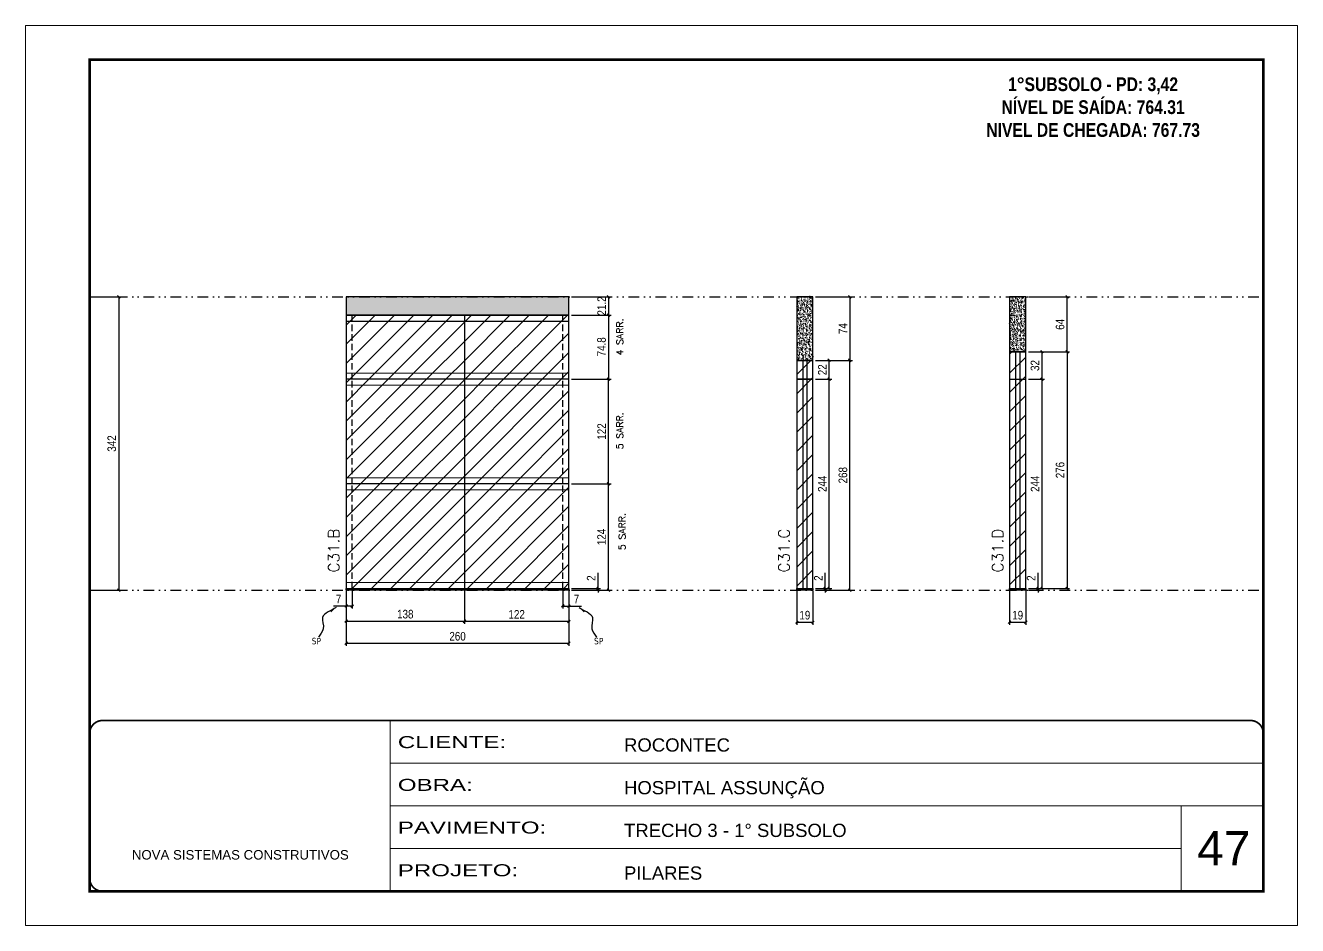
# Model space of a CAD drawing. Extents: x 2102 to 8383, y -13264 to 2718.
# Drawn here: x 5272 to 6757, y -10967 to -9917 of the extents above; entities that cross this region are included whole.
import ezdxf

# ---------------------------------------------------------------- set-up
doc = ezdxf.new("R2010")
doc.units = 0
for name, pattern in [('CONTINUO', [0]), ('DASHED', [0.75, 0.5, -0.25]), ('DIVIDE2', [0.625, 0.25, -0.125, 0, -0.125, 0, -0.125]), ('HIDDEN', [0.375, 0.25, -0.125])]:
    doc.linetypes.add(name, pattern=pattern)
for name, color, linetype, lineweight in [('CARIMBO', 255, 'Continuous', 9), ('Folhas', 255, 'Continuous', 9), ('Hachura', 251, 'Continuous', 9), ('Sarr 2.2x7', 40, 'Continuous', 9), ('SARRAFO DE PRESSAO', 251, 'DASHED', 9), ('Texto Seção', 7, 'Continuous', 15)]:
    doc.layers.add(name, color=color, linetype=linetype, lineweight=lineweight)
for name, color, linetype in [('COTA', 241, 'Continuous'), ('NOMENCLATURA', 7, 'Continuous'), ('Nível', 160, 'Continuous'), ('Painéis', 200, 'Continuous'), ('SARR_2.2x7', 40, 'Continuous'), ('Sarrafo de Pressão', 42, 'HIDDEN'), ('texto', 7, 'Continuous')]:
    doc.layers.add(name, color=color, linetype=linetype)
doc.styles.add('ARIAL', font='arial.ttf')
doc.styles.add('COTA TECNICA', font='techl___.ttf', dxfattribs={"height": 10})
doc.styles.add('COTA TECNICA-50', font='techl___.ttf', dxfattribs={"height": 10})
doc.styles.add('REGUA-120', font='ROMANS.shx', dxfattribs={"height": 15})
doc.styles.add('ROMANC', font='techb___.ttf', dxfattribs={"height": 2.5})
doc.styles.add('ROMANS', font='romans.shx')
doc.styles.get("Standard").update_dxf_attribs({"font": 'arial.ttf'})
doc.styles.add('Tecnologia', font='')
doc.styles.get('Tecnologia').set_extended_font_data('Forgotten Futurist')
doc.dimstyles.new('COTA PAINEL-50', dxfattribs={"dimtxt": 10, "dimasz": 3, "dimexe": 3, "dimexo": 3, "dimgap": 3, "dimtad": 1, "dimdec": 1, "dimzin": 12, "dimdsep": 46, "dimtxsty": 'COTA TECNICA-50', "dimblk1": 'OBLIQUE', "dimblk2": 'OBLIQUE', "dimsah": 1, "dimcen": 0.9, "dimclrd": 4, "dimclre": 4, "dimclrt": 240, "dimadec": 1, "dimazin": 3, "dimtfac": 1, "dimtdec": 1, "dimtmove": 0, "dimatfit": 3, "dimfxl": 1, "dimtolj": 1, "dimtzin": 12, "dimarcsym": 0})
doc.dimstyles.new('PAINEL', dxfattribs={"dimtxt": 10, "dimasz": 3, "dimexe": 3, "dimexo": 3, "dimgap": 3, "dimtad": 1, "dimdec": 1, "dimzin": 12, "dimdsep": 46, "dimtxsty": 'COTA TECNICA', "dimblk1": 'OBLIQUE', "dimblk2": 'OBLIQUE', "dimsah": 1, "dimcen": 0.9, "dimclrd": 4, "dimclre": 4, "dimclrt": 240, "dimadec": 1, "dimazin": 3, "dimtfac": 1, "dimtdec": 1, "dimtmove": 0, "dimatfit": 3, "dimfxl": 1, "dimtolj": 1, "dimtzin": 12, "dimarcsym": 0})
doc.dimstyles.get("Standard").update_dxf_attribs({"dimtxt": 0.18, "dimasz": 0.18, "dimexe": 0.18, "dimexo": 0.0625, "dimgap": 0.09, "dimtad": 0, "dimtih": 1, "dimtoh": 1, "dimdec": 4, "dimzin": 0, "dimdsep": 46, "dimtxsty": 'Standard', "dimcen": 0.09, "dimadec": 0, "dimazin": 0, "dimtfac": 1, "dimtdec": 4, "dimtofl": 0, "dimtmove": 0, "dimatfit": 3, "dimfxl": 1, "dimtolj": 1, "dimtzin": 0, "dimarcsym": 0})
pattern_1 = [(45, (-128503.716, -32522.603), (-11.2253202, 11.2253202), [])]

# ---------------------------------------------------------------- blocks, each defined once
blk = doc.blocks.new('9999999999')
at = {"color": 30, "linetype": 'CONTINUO'}
for p, q in [((98564.6, 34230.2), (98564.6, 34429.4)), ((98564.6, 34379.6), (99584, 34379.6)), ((98564.6, 34329.8), (99488, 34329.8)), ((99584, 34329.8), (99488, 34329.8)), ((99488, 34329.8), (99488, 34230.2)), ((98564.6, 34280), (99488, 34280))]:
    blk.add_line(p, q, dxfattribs=at)
at = {"color": 30, "linetype": 'CONTINUO', "const_width": 2}
blk.add_lwpolyline([(99584, 34230.2), (99584, 34414.4, 0.414214), (99569, 34429.4), (98229, 34429.4, 0.414214), (98214, 34414.4), (98214, 34245.2, 0.414214), (98229, 34230.2), (99584, 34230.2)], format="xyb", dxfattribs=at)
at = {"layer": 'Folhas'}
blk.add_lwpolyline([(98139, 34190.2), (99624, 34190.2), (99624, 35240.2), (98139, 35240.2)], close=True, dxfattribs=at)
at = {"layer": 'Folhas', "color": 30, "const_width": 3}
blk.add_lwpolyline([(98214, 34230.2), (99584, 34230.2), (99584, 35200.2), (98214, 35200.2)], close=True, dxfattribs=at)
at = {"color": 7, "linetype": 'Continuous', "ltscale": 5, "style": 'ARIAL'}
for s, height, p in [('ROCONTEC', 15.48, (98837.7, 34393.1)), ('HOSPITAL ASSUNÇÃO', 15.483, (98837.7, 34343.3)), ('TRECHO 3 - 1° SUBSOLO', 15.483, (98837.7, 34293.5)), ('NOVA SISTEMAS CONSTRUTIVOS', 11.059, (98263.2, 34267.2)), ('PILARES', 15.48, (98837.7, 34243.7))]:
    blk.add_text(s, height=height, dxfattribs=at).set_placement(p)
at = {"layer": 'Folhas', "color": 7, "style": 'Tecnologia', "width": 1.5}
for s, p in [('CLIENTE:', (98573.7, 34397.2)), ('OBRA:', (98573.7, 34347.3)), ('PAVIMENTO:', (98573.7, 34297.5)), ('PROJETO:', (98573.7, 34247.7))]:
    blk.add_text(s, height=14, dxfattribs=at).set_placement(p)
blk = doc.blocks.new('_Oblique')
at = {"color": 0, "linetype": 'ByBlock', "lineweight": -2}
blk.add_line((-0.5, -0.5), (0.5, 0.5), dxfattribs=at)
blk = doc.blocks.new('*D412')
at = {"layer": 'COTA', "color": 4, "lineweight": -2, "transparency": 16777216}
for p, q in [((6172.6, -10576.4), (6172.6, -10615.8)), ((6191.6, -10576.4), (6191.6, -10615.8)), ((6172.6, -10612.8), (6191.6, -10612.8))]:
    blk.add_line(p, q, dxfattribs=at)
at = {"layer": 'Defpoints', "color": 0, "transparency": 16777216}
for p in [(6172.6, -10573.4), (6191.6, -10573.4), (6191.6, -10612.8)]:
    blk.add_point(p, dxfattribs=at)
at = {"layer": 'COTA', "color": 4, "lineweight": -2, "transparency": 16777216, "xscale": 3, "yscale": 3, "zscale": 3, "rotation": 180}
blk.add_blockref('_Oblique', (6172.6, -10612.8), dxfattribs=at)
at = {"layer": 'COTA', "color": 4, "lineweight": -2, "transparency": 16777216, "xscale": 3, "yscale": 3, "zscale": 3}
blk.add_blockref('_Oblique', (6191.6, -10612.8), dxfattribs=at)
at = {"layer": 'COTA', "color": 240, "transparency": 16777216, "insert": (6182.1, -10604.7), "char_height": 10, "attachment_point": 5, "style": 'COTA TECNICA'}
blk.add_mtext('\\A1;19', dxfattribs=at)
blk = doc.blocks.new('*D413')
at = {"layer": 'COTA', "color": 4, "lineweight": -2, "transparency": 16777216}
for p, q in [((6421.1, -10576.4), (6421.1, -10615.8)), ((6440.1, -10576.4), (6440.1, -10615.8)), ((6421.1, -10612.8), (6440.1, -10612.8))]:
    blk.add_line(p, q, dxfattribs=at)
at = {"layer": 'Defpoints', "color": 0, "transparency": 16777216}
for p in [(6421.1, -10573.4), (6440.1, -10573.4), (6440.1, -10612.8)]:
    blk.add_point(p, dxfattribs=at)
at = {"layer": 'COTA', "color": 4, "lineweight": -2, "transparency": 16777216, "xscale": 3, "yscale": 3, "zscale": 3, "rotation": 180}
blk.add_blockref('_Oblique', (6421.1, -10612.8), dxfattribs=at)
at = {"layer": 'COTA', "color": 4, "lineweight": -2, "transparency": 16777216, "xscale": 3, "yscale": 3, "zscale": 3}
blk.add_blockref('_Oblique', (6440.1, -10612.8), dxfattribs=at)
at = {"layer": 'COTA', "color": 240, "transparency": 16777216, "insert": (6430.6, -10604.7), "char_height": 10, "attachment_point": 5, "style": 'COTA TECNICA'}
blk.add_mtext('\\A1;19', dxfattribs=at)
blk = doc.blocks.new('*D414')
at = {"layer": 'COTA', "color": 4, "lineweight": -2, "transparency": 16777216}
for p, q in [((6443.1, -10297.4), (6491.2, -10297.4)), ((6488.2, -10297.4), (6488.2, -10573.4)), ((6443.1, -10573.4), (6491.2, -10573.4))]:
    blk.add_line(p, q, dxfattribs=at)
at = {"layer": 'Defpoints', "color": 0, "transparency": 16777216}
for p in [(6440.1, -10297.4), (6440.1, -10573.4), (6488.2, -10573.4)]:
    blk.add_point(p, dxfattribs=at)
at = {"layer": 'COTA', "color": 4, "lineweight": -2, "transparency": 16777216, "xscale": 3, "yscale": 3, "zscale": 3}
for p, rotation in [((6488.2, -10297.4), 90), ((6488.2, -10573.4), 270)]:
    blk.add_blockref('_Oblique', p, dxfattribs=dict(at, rotation=rotation))
at = {"layer": 'COTA', "color": 240, "transparency": 16777216, "insert": (6480.1, -10435.4), "char_height": 10, "attachment_point": 5, "rotation": 90, "style": 'COTA TECNICA'}
blk.add_mtext('\\A1;276', dxfattribs=at)
blk = doc.blocks.new('*D415')
at = {"layer": 'COTA', "color": 4, "lineweight": -2, "transparency": 16777216}
for p, q in [((6443.1, -10233.4), (6491.2, -10233.4)), ((6488.2, -10297.4), (6488.2, -10233.4)), ((6443.1, -10297.4), (6491.2, -10297.4))]:
    blk.add_line(p, q, dxfattribs=at)
at = {"layer": 'Defpoints', "color": 0, "transparency": 16777216}
for p in [(6440.1, -10233.4), (6488.2, -10233.4), (6440.1, -10297.4)]:
    blk.add_point(p, dxfattribs=at)
at = {"layer": 'COTA', "color": 4, "lineweight": -2, "transparency": 16777216, "xscale": 3, "yscale": 3, "zscale": 3}
for p, rotation in [((6488.2, -10233.4), 90), ((6488.2, -10297.4), 270)]:
    blk.add_blockref('_Oblique', p, dxfattribs=dict(at, rotation=rotation))
at = {"layer": 'COTA', "color": 240, "transparency": 16777216, "insert": (6480.1, -10265.4), "char_height": 10, "attachment_point": 5, "rotation": 90, "style": 'COTA TECNICA'}
blk.add_mtext('\\A1;64', dxfattribs=at)
blk = doc.blocks.new('*D416')
at = {"layer": 'COTA', "color": 4, "lineweight": -2, "transparency": 16777216}
for p, q in [((6194.6, -10307.4), (6237.7, -10307.4)), ((6234.7, -10575.4), (6234.7, -10307.4)), ((6194.6, -10575.4), (6237.7, -10575.4))]:
    blk.add_line(p, q, dxfattribs=at)
at = {"layer": 'Defpoints', "color": 0, "transparency": 16777216}
for p in [(6191.6, -10307.4), (6234.7, -10307.4), (6191.6, -10575.4)]:
    blk.add_point(p, dxfattribs=at)
at = {"layer": 'COTA', "color": 4, "lineweight": -2, "transparency": 16777216, "xscale": 3, "yscale": 3, "zscale": 3}
for p, rotation in [((6234.7, -10307.4), 90), ((6234.7, -10575.4), 270)]:
    blk.add_blockref('_Oblique', p, dxfattribs=dict(at, rotation=rotation))
at = {"layer": 'COTA', "color": 240, "transparency": 16777216, "insert": (6226.6, -10441.4), "char_height": 10, "attachment_point": 5, "rotation": 90, "style": 'COTA TECNICA'}
blk.add_mtext('\\A1;268', dxfattribs=at)
blk = doc.blocks.new('*D417')
at = {"layer": 'COTA', "color": 4, "lineweight": -2, "transparency": 16777216}
for p, q in [((6205.9, -10573.4), (6205.9, -10555.3)), ((6194.6, -10573.4), (6208.9, -10573.4)), ((6194.6, -10575.4), (6208.9, -10575.4)), ((6205.9, -10575.4), (6205.9, -10573.4)), ((6205.9, -10575.4), (6205.9, -10578.4))]:
    blk.add_line(p, q, dxfattribs=at)
at = {"layer": 'Defpoints', "color": 0, "transparency": 16777216}
for p in [(6191.6, -10573.4), (6191.6, -10575.4), (6205.9, -10573.4)]:
    blk.add_point(p, dxfattribs=at)
at = {"layer": 'COTA', "color": 4, "lineweight": -2, "transparency": 16777216, "xscale": 3, "yscale": 3, "zscale": 3}
for p, rotation in [((6205.9, -10573.4), 270), ((6205.9, -10575.4), 90)]:
    blk.add_blockref('_Oblique', p, dxfattribs=dict(at, rotation=rotation))
at = {"layer": 'COTA', "color": 240, "transparency": 16777216, "insert": (6197.9, -10561.4), "char_height": 10, "attachment_point": 5, "rotation": 90, "style": 'COTA TECNICA-50'}
blk.add_mtext('\\A1;2', dxfattribs=at)
blk = doc.blocks.new('*D1130')
at = {"layer": 'COTA', "color": 4, "linetype": 'ByBlock', "lineweight": -2, "transparency": 16777216}
for p, q in [((6194.6, -10233.4), (6237.7, -10233.4)), ((6234.7, -10233.4), (6234.7, -10307.4)), ((6194.6, -10307.4), (6237.7, -10307.4))]:
    blk.add_line(p, q, dxfattribs=at)
at = {"layer": 'Defpoints', "color": 0, "linetype": 'ByBlock', "transparency": 16777216}
for p in [(6191.6, -10233.4), (6191.6, -10307.4), (6234.7, -10307.4)]:
    blk.add_point(p, dxfattribs=at)
at = {"layer": 'COTA', "color": 4, "linetype": 'ByBlock', "lineweight": -2, "transparency": 16777216, "xscale": 3, "yscale": 3, "zscale": 3}
for p, rotation in [((6234.7, -10233.4), 90), ((6234.7, -10307.4), 270)]:
    blk.add_blockref('_Oblique', p, dxfattribs=dict(at, rotation=rotation))
at = {"layer": 'COTA', "color": 240, "linetype": 'ByBlock', "transparency": 16777216, "insert": (6226.6, -10270.4), "char_height": 10, "attachment_point": 5, "rotation": 90, "style": 'COTA TECNICA'}
blk.add_mtext('\\A1;74', dxfattribs=at)
blk = doc.blocks.new('*D1131')
at = {"layer": 'COTA', "color": 4, "linetype": 'ByBlock', "lineweight": -2, "transparency": 16777216}
for p, q in [((6194.6, -10329.4), (6213.5, -10329.4)), ((6210.5, -10573.4), (6210.5, -10329.4)), ((6194.6, -10573.4), (6213.5, -10573.4))]:
    blk.add_line(p, q, dxfattribs=at)
at = {"layer": 'Defpoints', "color": 0, "linetype": 'ByBlock', "transparency": 16777216}
for p in [(6191.6, -10329.4), (6210.5, -10329.4), (6191.6, -10573.4)]:
    blk.add_point(p, dxfattribs=at)
at = {"layer": 'COTA', "color": 4, "linetype": 'ByBlock', "lineweight": -2, "transparency": 16777216, "xscale": 3, "yscale": 3, "zscale": 3}
for p, rotation in [((6210.5, -10329.4), 90), ((6210.5, -10573.4), 270)]:
    blk.add_blockref('_Oblique', p, dxfattribs=dict(at, rotation=rotation))
at = {"layer": 'COTA', "color": 240, "linetype": 'ByBlock', "transparency": 16777216, "insert": (6202.5, -10451.4), "char_height": 10, "attachment_point": 5, "rotation": 90, "style": 'COTA TECNICA'}
blk.add_mtext('\\A1;244', dxfattribs=at)
blk = doc.blocks.new('*D1132')
at = {"layer": 'COTA', "color": 4, "linetype": 'ByBlock', "lineweight": -2, "transparency": 16777216}
for p, q in [((6194.6, -10307.4), (6213.5, -10307.4)), ((6210.5, -10329.4), (6210.5, -10307.4)), ((6194.6, -10329.4), (6213.5, -10329.4))]:
    blk.add_line(p, q, dxfattribs=at)
at = {"layer": 'Defpoints', "color": 0, "linetype": 'ByBlock', "transparency": 16777216}
for p in [(6191.6, -10307.4), (6210.5, -10307.4), (6191.6, -10329.4)]:
    blk.add_point(p, dxfattribs=at)
at = {"layer": 'COTA', "color": 4, "linetype": 'ByBlock', "lineweight": -2, "transparency": 16777216, "xscale": 3, "yscale": 3, "zscale": 3}
for p, rotation in [((6210.5, -10307.4), 90), ((6210.5, -10329.4), 270)]:
    blk.add_blockref('_Oblique', p, dxfattribs=dict(at, rotation=rotation))
at = {"layer": 'COTA', "color": 240, "linetype": 'ByBlock', "transparency": 16777216, "insert": (6202.5, -10318.4), "char_height": 10, "attachment_point": 5, "rotation": 90, "style": 'COTA TECNICA'}
blk.add_mtext('\\A1;22', dxfattribs=at)
blk = doc.blocks.new('*D418')
at = {"layer": 'COTA', "color": 4, "linetype": 'ByBlock', "lineweight": -2, "transparency": 16777216}
for p, q in [((6443.1, -10329.4), (6462, -10329.4)), ((6459, -10573.4), (6459, -10329.4)), ((6443.1, -10573.4), (6462, -10573.4))]:
    blk.add_line(p, q, dxfattribs=at)
at = {"layer": 'Defpoints', "color": 0, "linetype": 'ByBlock', "transparency": 16777216}
for p in [(6440.1, -10329.4), (6459, -10329.4), (6440.1, -10573.4)]:
    blk.add_point(p, dxfattribs=at)
at = {"layer": 'COTA', "color": 4, "linetype": 'ByBlock', "lineweight": -2, "transparency": 16777216, "xscale": 3, "yscale": 3, "zscale": 3}
for p, rotation in [((6459, -10329.4), 90), ((6459, -10573.4), 270)]:
    blk.add_blockref('_Oblique', p, dxfattribs=dict(at, rotation=rotation))
at = {"layer": 'COTA', "color": 240, "linetype": 'ByBlock', "transparency": 16777216, "insert": (6450.9, -10451.4), "char_height": 10, "attachment_point": 5, "rotation": 90, "style": 'COTA TECNICA'}
blk.add_mtext('\\A1;244', dxfattribs=at)
blk = doc.blocks.new('*D419')
at = {"layer": 'COTA', "color": 4, "linetype": 'ByBlock', "lineweight": -2, "transparency": 16777216}
for p, q in [((6443.1, -10297.4), (6462, -10297.4)), ((6459, -10329.4), (6459, -10297.4)), ((6443.1, -10329.4), (6462, -10329.4))]:
    blk.add_line(p, q, dxfattribs=at)
at = {"layer": 'Defpoints', "color": 0, "linetype": 'ByBlock', "transparency": 16777216}
for p in [(6440.1, -10297.4), (6459, -10297.4), (6440.1, -10329.4)]:
    blk.add_point(p, dxfattribs=at)
at = {"layer": 'COTA', "color": 4, "linetype": 'ByBlock', "lineweight": -2, "transparency": 16777216, "xscale": 3, "yscale": 3, "zscale": 3}
for p, rotation in [((6459, -10297.4), 90), ((6459, -10329.4), 270)]:
    blk.add_blockref('_Oblique', p, dxfattribs=dict(at, rotation=rotation))
at = {"layer": 'COTA', "color": 240, "linetype": 'ByBlock', "transparency": 16777216, "insert": (6450.8, -10313.4), "char_height": 10, "attachment_point": 5, "rotation": 90, "style": 'COTA TECNICA'}
blk.add_mtext('\\A1;32', dxfattribs=at)
blk = doc.blocks.new('*D420')
at = {"layer": 'COTA', "color": 4, "lineweight": -2, "transparency": 16777216}
for p, q in [((5646.7, -10576.4), (5646.7, -10640.4)), ((5906.7, -10576.4), (5906.7, -10640.4)), ((5646.7, -10637.4), (5906.7, -10637.4))]:
    blk.add_line(p, q, dxfattribs=at)
at = {"layer": 'Defpoints', "color": 0, "transparency": 16777216}
for p in [(5646.7, -10573.4), (5906.7, -10573.4), (5906.7, -10637.4)]:
    blk.add_point(p, dxfattribs=at)
at = {"layer": 'COTA', "color": 4, "lineweight": -2, "transparency": 16777216, "xscale": 3, "yscale": 3, "zscale": 3, "rotation": 180}
blk.add_blockref('_Oblique', (5646.7, -10637.4), dxfattribs=at)
at = {"layer": 'COTA', "color": 4, "lineweight": -2, "transparency": 16777216, "xscale": 3, "yscale": 3, "zscale": 3}
blk.add_blockref('_Oblique', (5906.7, -10637.4), dxfattribs=at)
at = {"layer": 'COTA', "color": 240, "transparency": 16777216, "insert": (5776.7, -10629.3), "char_height": 10, "attachment_point": 5, "style": 'COTA TECNICA'}
blk.add_mtext('\\A1;260', dxfattribs=at)
blk = doc.blocks.new('*D421')
at = {"layer": 'COTA', "color": 4, "lineweight": -2, "transparency": 16777216}
for p, q in [((5646.7, -10578.4), (5646.7, -10597)), ((5653.7, -10576.4), (5653.7, -10597)), ((5646.7, -10594), (5631.9, -10594)), ((5653.7, -10594), (5646.7, -10594))]:
    blk.add_line(p, q, dxfattribs=at)
at = {"layer": 'Defpoints', "color": 0, "transparency": 16777216}
for p in [(5646.7, -10575.4), (5653.7, -10573.4), (5646.7, -10594)]:
    blk.add_point(p, dxfattribs=at)
at = {"layer": 'COTA', "color": 4, "lineweight": -2, "transparency": 16777216, "xscale": 3, "yscale": 3, "zscale": 3, "rotation": 180}
blk.add_blockref('_Oblique', (5646.7, -10594), dxfattribs=at)
at = {"layer": 'COTA', "color": 4, "lineweight": -2, "transparency": 16777216, "xscale": 3, "yscale": 3, "zscale": 3}
blk.add_blockref('_Oblique', (5653.7, -10594), dxfattribs=at)
at = {"layer": 'COTA', "color": 240, "transparency": 16777216, "insert": (5637.8, -10585.9), "char_height": 10, "attachment_point": 5, "style": 'COTA TECNICA-50'}
blk.add_mtext('\\A1;7', dxfattribs=at)
blk = doc.blocks.new('*D422')
at = {"layer": 'COTA', "color": 4, "lineweight": -2, "transparency": 16777216}
for p, q in [((5899.7, -10576.4), (5899.7, -10597)), ((5906.7, -10578.4), (5906.7, -10597)), ((5899.7, -10594), (5906.7, -10594)), ((5906.7, -10594), (5921.4, -10594))]:
    blk.add_line(p, q, dxfattribs=at)
at = {"layer": 'Defpoints', "color": 0, "transparency": 16777216}
for p in [(5899.7, -10573.4), (5906.7, -10575.4), (5906.7, -10594)]:
    blk.add_point(p, dxfattribs=at)
at = {"layer": 'COTA', "color": 4, "lineweight": -2, "transparency": 16777216, "xscale": 3, "yscale": 3, "zscale": 3, "rotation": 180}
blk.add_blockref('_Oblique', (5899.7, -10594), dxfattribs=at)
at = {"layer": 'COTA', "color": 4, "lineweight": -2, "transparency": 16777216, "xscale": 3, "yscale": 3, "zscale": 3}
blk.add_blockref('_Oblique', (5906.7, -10594), dxfattribs=at)
at = {"layer": 'COTA', "color": 240, "transparency": 16777216, "insert": (5915.5, -10585.9), "char_height": 10, "attachment_point": 5, "style": 'COTA TECNICA-50'}
blk.add_mtext('\\A1;7', dxfattribs=at)
blk = doc.blocks.new('*D423')
at = {"layer": 'COTA', "color": 4, "lineweight": -2, "transparency": 16777216}
for p, q in [((5909.7, -10451.4), (5955.9, -10451.4)), ((5952.9, -10575.4), (5952.9, -10451.4)), ((5909.7, -10575.4), (5955.9, -10575.4))]:
    blk.add_line(p, q, dxfattribs=at)
at = {"layer": 'Defpoints', "color": 0, "transparency": 16777216}
for p in [(5906.7, -10451.4), (5952.9, -10451.4), (5906.7, -10575.4)]:
    blk.add_point(p, dxfattribs=at)
at = {"layer": 'COTA', "color": 4, "lineweight": -2, "transparency": 16777216, "xscale": 3, "yscale": 3, "zscale": 3}
for p, rotation in [((5952.9, -10451.4), 90), ((5952.9, -10575.4), 270)]:
    blk.add_blockref('_Oblique', p, dxfattribs=dict(at, rotation=rotation))
at = {"layer": 'COTA', "color": 240, "transparency": 16777216, "insert": (5944.8, -10513.4), "char_height": 10, "attachment_point": 5, "rotation": 90, "style": 'COTA TECNICA-50'}
blk.add_mtext('\\A1;124', dxfattribs=at)
blk = doc.blocks.new('*D424')
at = {"layer": 'COTA', "color": 4, "lineweight": -2, "transparency": 16777216}
for p, q in [((5940.7, -10573.4), (5940.7, -10555.3)), ((5909.7, -10573.4), (5943.7, -10573.4)), ((5909.7, -10575.4), (5943.7, -10575.4)), ((5940.7, -10575.4), (5940.7, -10573.4)), ((5940.7, -10575.4), (5940.7, -10578.4))]:
    blk.add_line(p, q, dxfattribs=at)
at = {"layer": 'Defpoints', "color": 0, "transparency": 16777216}
for p in [(5906.7, -10573.4), (5906.7, -10575.4), (5940.7, -10575.4)]:
    blk.add_point(p, dxfattribs=at)
at = {"layer": 'COTA', "color": 4, "lineweight": -2, "transparency": 16777216, "xscale": 3, "yscale": 3, "zscale": 3}
for p, rotation in [((5940.7, -10573.4), 270), ((5940.7, -10575.4), 90)]:
    blk.add_blockref('_Oblique', p, dxfattribs=dict(at, rotation=rotation))
at = {"layer": 'COTA', "color": 240, "transparency": 16777216, "insert": (5932.7, -10561.4), "char_height": 10, "attachment_point": 5, "rotation": 90, "style": 'COTA TECNICA-50'}
blk.add_mtext('\\A1;2', dxfattribs=at)
blk = doc.blocks.new('*D425')
at = {"layer": 'COTA', "color": 4, "linetype": 'ByBlock', "lineweight": -2, "transparency": 16777216}
for p, q in [((5909.7, -10254.6), (5955.9, -10254.6)), ((5952.9, -10254.6), (5952.9, -10329.4)), ((5909.7, -10329.4), (5955.9, -10329.4))]:
    blk.add_line(p, q, dxfattribs=at)
at = {"layer": 'Defpoints', "color": 0, "linetype": 'ByBlock', "transparency": 16777216}
for p in [(5906.7, -10254.6), (5906.7, -10329.4), (5952.9, -10329.4)]:
    blk.add_point(p, dxfattribs=at)
at = {"layer": 'COTA', "color": 4, "linetype": 'ByBlock', "lineweight": -2, "transparency": 16777216, "xscale": 3, "yscale": 3, "zscale": 3}
for p, rotation in [((5952.9, -10254.6), 90), ((5952.9, -10329.4), 270)]:
    blk.add_blockref('_Oblique', p, dxfattribs=dict(at, rotation=rotation))
at = {"layer": 'COTA', "color": 240, "linetype": 'ByBlock', "transparency": 16777216, "insert": (5944.8, -10291.6), "char_height": 10, "attachment_point": 5, "rotation": 90, "style": 'COTA TECNICA'}
blk.add_mtext('\\A1;74.8', dxfattribs=at)
blk = doc.blocks.new('*D426')
at = {"layer": 'COTA', "color": 4, "linetype": 'ByBlock', "lineweight": -2, "transparency": 16777216}
for p, q in [((5909.7, -10329.4), (5955.9, -10329.4)), ((5952.9, -10451.4), (5952.9, -10329.4)), ((5909.7, -10451.4), (5955.9, -10451.4))]:
    blk.add_line(p, q, dxfattribs=at)
at = {"layer": 'Defpoints', "color": 0, "linetype": 'ByBlock', "transparency": 16777216}
for p in [(5906.7, -10329.4), (5952.9, -10329.4), (5906.7, -10451.4)]:
    blk.add_point(p, dxfattribs=at)
at = {"layer": 'COTA', "color": 4, "linetype": 'ByBlock', "lineweight": -2, "transparency": 16777216, "xscale": 3, "yscale": 3, "zscale": 3}
for p, rotation in [((5952.9, -10329.4), 90), ((5952.9, -10451.4), 270)]:
    blk.add_blockref('_Oblique', p, dxfattribs=dict(at, rotation=rotation))
at = {"layer": 'COTA', "color": 240, "linetype": 'ByBlock', "transparency": 16777216, "insert": (5944.9, -10390.4), "char_height": 10, "attachment_point": 5, "rotation": 90, "style": 'COTA TECNICA'}
blk.add_mtext('\\A1;122', dxfattribs=at)
blk = doc.blocks.new('*D1133')
at = {"layer": 'COTA', "color": 4, "linetype": 'ByBlock', "lineweight": -2, "transparency": 16777216}
for p, q in [((5646.7, -10576.4), (5646.7, -10614.8)), ((5784.7, -10576.4), (5784.7, -10614.8)), ((5646.7, -10611.8), (5784.7, -10611.8))]:
    blk.add_line(p, q, dxfattribs=at)
at = {"layer": 'Defpoints', "color": 0, "linetype": 'ByBlock', "transparency": 16777216}
for p in [(5646.7, -10573.4), (5784.7, -10573.4), (5784.7, -10611.8)]:
    blk.add_point(p, dxfattribs=at)
at = {"layer": 'COTA', "color": 4, "linetype": 'ByBlock', "lineweight": -2, "transparency": 16777216, "xscale": 3, "yscale": 3, "zscale": 3, "rotation": 180}
blk.add_blockref('_Oblique', (5646.7, -10611.8), dxfattribs=at)
at = {"layer": 'COTA', "color": 4, "linetype": 'ByBlock', "lineweight": -2, "transparency": 16777216, "xscale": 3, "yscale": 3, "zscale": 3}
blk.add_blockref('_Oblique', (5784.7, -10611.8), dxfattribs=at)
at = {"layer": 'COTA', "color": 240, "linetype": 'ByBlock', "transparency": 16777216, "insert": (5715.7, -10603.5), "char_height": 10, "attachment_point": 5, "style": 'COTA TECNICA'}
blk.add_mtext('\\A1;138', dxfattribs=at)
blk = doc.blocks.new('*D1134')
at = {"layer": 'COTA', "color": 4, "linetype": 'ByBlock', "lineweight": -2, "transparency": 16777216}
for p, q in [((5784.7, -10576.4), (5784.7, -10614.8)), ((5906.7, -10578.4), (5906.7, -10614.8)), ((5784.7, -10611.8), (5906.7, -10611.8))]:
    blk.add_line(p, q, dxfattribs=at)
at = {"layer": 'Defpoints', "color": 0, "linetype": 'ByBlock', "transparency": 16777216}
for p in [(5784.7, -10573.4), (5906.7, -10575.4), (5906.7, -10611.8)]:
    blk.add_point(p, dxfattribs=at)
at = {"layer": 'COTA', "color": 4, "linetype": 'ByBlock', "lineweight": -2, "transparency": 16777216, "xscale": 3, "yscale": 3, "zscale": 3, "rotation": 180}
blk.add_blockref('_Oblique', (5784.7, -10611.8), dxfattribs=at)
at = {"layer": 'COTA', "color": 4, "linetype": 'ByBlock', "lineweight": -2, "transparency": 16777216, "xscale": 3, "yscale": 3, "zscale": 3}
blk.add_blockref('_Oblique', (5906.7, -10611.8), dxfattribs=at)
at = {"layer": 'COTA', "color": 240, "linetype": 'ByBlock', "transparency": 16777216, "insert": (5845.7, -10603.7), "char_height": 10, "attachment_point": 5, "style": 'COTA TECNICA'}
blk.add_mtext('\\A1;122', dxfattribs=at)
blk = doc.blocks.new('*D1135')
at = {"layer": 'COTA', "color": 4, "linetype": 'ByBlock', "lineweight": -2, "transparency": 16777216}
for p, q in [((5350.3, -10233.4), (5384.3, -10233.4)), ((5381.3, -10233.4), (5381.3, -10575.4)), ((5350.3, -10575.4), (5384.3, -10575.4))]:
    blk.add_line(p, q, dxfattribs=at)
at = {"layer": 'Defpoints', "color": 0, "linetype": 'ByBlock', "transparency": 16777216}
for p in [(5347.3, -10233.4), (5347.3, -10575.4), (5381.3, -10575.4)]:
    blk.add_point(p, dxfattribs=at)
at = {"layer": 'COTA', "color": 4, "linetype": 'ByBlock', "lineweight": -2, "transparency": 16777216, "xscale": 3, "yscale": 3, "zscale": 3}
for p, rotation in [((5381.3, -10233.4), 90), ((5381.3, -10575.4), 270)]:
    blk.add_blockref('_Oblique', p, dxfattribs=dict(at, rotation=rotation))
at = {"layer": 'COTA', "color": 240, "linetype": 'ByBlock', "transparency": 16777216, "insert": (5373.1, -10404.4), "char_height": 10, "attachment_point": 5, "rotation": 90, "style": 'COTA TECNICA'}
blk.add_mtext('\\A1;342', dxfattribs=at)
blk = doc.blocks.new('*D1184')
at = {"layer": 'COTA', "color": 4, "linetype": 'ByBlock', "lineweight": -2, "transparency": 16777216}
for p, q in [((6454.3, -10573.4), (6454.3, -10555.3)), ((6443.1, -10573.4), (6457.3, -10573.4)), ((6443.1, -10575.4), (6457.3, -10575.4)), ((6454.3, -10575.4), (6454.3, -10573.4)), ((6454.3, -10575.4), (6454.3, -10578.4))]:
    blk.add_line(p, q, dxfattribs=at)
at = {"layer": 'Defpoints', "color": 0, "linetype": 'ByBlock', "transparency": 16777216}
for p in [(6440.1, -10573.4), (6440.1, -10575.4), (6454.3, -10573.4)]:
    blk.add_point(p, dxfattribs=at)
at = {"layer": 'COTA', "color": 4, "linetype": 'ByBlock', "lineweight": -2, "transparency": 16777216, "xscale": 3, "yscale": 3, "zscale": 3}
for p, rotation in [((6454.3, -10573.4), 270), ((6454.3, -10575.4), 90)]:
    blk.add_blockref('_Oblique', p, dxfattribs=dict(at, rotation=rotation))
at = {"layer": 'COTA', "color": 240, "linetype": 'ByBlock', "transparency": 16777216, "insert": (6446.3, -10561.4), "char_height": 10, "attachment_point": 5, "rotation": 90, "style": 'COTA TECNICA'}
blk.add_mtext('\\A1;2', dxfattribs=at)
blk = doc.blocks.new('*D1414')
at = {"layer": 'COTA', "color": 4, "linetype": 'ByBlock', "lineweight": -2, "transparency": 16777216}
for p, q in [((5909.7, -10233.4), (5955.9, -10233.4)), ((5952.9, -10233.4), (5952.9, -10254.6)), ((5909.7, -10254.6), (5955.9, -10254.6))]:
    blk.add_line(p, q, dxfattribs=at)
at = {"layer": 'Defpoints', "color": 0, "linetype": 'ByBlock', "transparency": 16777216}
for p in [(5906.7, -10233.4), (5906.7, -10254.6), (5952.9, -10254.6)]:
    blk.add_point(p, dxfattribs=at)
at = {"layer": 'COTA', "color": 4, "linetype": 'ByBlock', "lineweight": -2, "transparency": 16777216, "xscale": 3, "yscale": 3, "zscale": 3}
for p, rotation in [((5952.9, -10233.4), 90), ((5952.9, -10254.6), 270)]:
    blk.add_blockref('_Oblique', p, dxfattribs=dict(at, rotation=rotation))
at = {"layer": 'COTA', "color": 240, "linetype": 'ByBlock', "transparency": 16777216, "insert": (5944.9, -10244), "char_height": 10, "attachment_point": 5, "rotation": 90, "style": 'COTA TECNICA'}
blk.add_mtext('\\A1;21.2', dxfattribs=at)

msp = doc.modelspace()

# ---------------------------------------------------------------- hatches: boundary and pattern name
at = {"layer": 'COTA', "linetype": 'ByBlock'}
h = msp.add_hatch(dxfattribs=at)
h.set_pattern_fill('AR-CONC', color=256, scale=0.03)
h.set_pattern_definition([(50, (-128503.716, -32526.6026), (5.46554007, -0.47817257), [0.5715, -6.2865]), (355, (-128503.716, -32526.6026), (-1.05730264, 5.73170536), [0.4572, -5.02921753]), (100.4514447, (-128503.2604, -32526.6424), (4.40823741, 5.25353256), [0.48570026, -5.34270734]), (46.1842, (-128503.716, -32525.0786), (8.13237123, -1.26126984), [0.85725, -9.42975]), (96.6355576, (-128503.038, -32525.184), (7.122124, 7.42278374), [0.7285507, -8.01406824]), (351.184151, (-128503.716, -32525.079), (7.122124, 7.42278374), [0.685799, -7.54379196]), (21, (-128502.954, -32525.4596), (4.54843174, -3.06795595), [0.5715, -6.2865]), (326, (-128502.954, -32525.4596), (1.85406085, 5.52563898), [0.4572, -5.0292]), (71.451445, (-128502.575, -32525.715), (6.40249258, 2.45768307), [0.48570026, -5.34269813]), (37.5, (-128503.7158, -32526.6026), (0.092658098, 2.536651166), [0, -4.96824, 0, -5.1054, 0, -5.04825]), (7.5, (-128503.7158, -32526.6026), (2.004589875, 3.005417245), [0, -2.91084, 0, -4.85394, 0, -1.92405]), (327.5, (-128505.415, -32526.6026), (4.067717855, -0.17186232), [0, -1.905, 0, -5.9436, 0, -7.8867]), (317.5, (-128506.177, -32526.6026), (4.44387544, 0.76279473), [0, -2.4765, 0, -3.94716, 0, -5.6007])])
h.paths.add_polyline_path([(5906.68, -10254.64), (5906.68, -10233.44), (5646.68, -10233.44), (5646.68, -10254.64)])
h = msp.add_hatch(dxfattribs=at)
h.set_pattern_fill('AR-CONC', color=256, scale=0.03)
h.set_pattern_definition([(50, (-125552.485, -38299.478), (5.46554007, -0.47817257), [0.5715, -6.2865]), (355, (-125552.485, -38299.478), (-1.05730264, 5.73170536), [0.4572, -5.02921753]), (100.4514447, (-125552.0296, -38299.518), (4.40823741, 5.25353256), [0.48570026, -5.34270734]), (46.1842, (-125552.485, -38297.954), (8.13237123, -1.26126984), [0.85725, -9.42975]), (96.6355576, (-125551.807, -38298.059), (7.122124, 7.42278374), [0.7285507, -8.01406824]), (351.184151, (-125552.485, -38297.954), (7.122124, 7.42278374), [0.685799, -7.54379196]), (21, (-125551.723, -38298.335), (4.54843174, -3.06795595), [0.5715, -6.2865]), (326, (-125551.723, -38298.335), (1.85406085, 5.52563898), [0.4572, -5.0292]), (71.451445, (-125551.344, -38298.591), (6.40249258, 2.45768307), [0.48570026, -5.34269813]), (37.5, (-125552.485, -38299.4781), (0.092658098, 2.536651166), [0, -4.96824, 0, -5.1054, 0, -5.04825]), (7.5, (-125552.485, -38299.478), (2.004589875, 3.005417245), [0, -2.91084, 0, -4.85394, 0, -1.92405]), (327.5, (-125554.1843, -38299.4781), (4.067717855, -0.17186232), [0, -1.905, 0, -5.9436, 0, -7.8867]), (317.5, (-125554.9463, -38299.478), (4.44387544, 0.76279473), [0, -2.4765, 0, -3.94716, 0, -5.6007])])
h.paths.add_polyline_path([(6173.12, -10307.44), (6191.87, -10307.44), (6191.37, -10232.44), (6172.62, -10232.44)])
h = msp.add_hatch(dxfattribs=at)
h.set_pattern_fill('AR-CONC', color=256, scale=0.03)
h.set_pattern_definition([(50, (-125493.2113, -38300.478), (5.46554007, -0.47817257), [0.5715, -6.2865]), (355, (-125493.2113, -38300.478), (-1.05730264, 5.73170536), [0.4572, -5.02921753]), (100.4514447, (-125492.756, -38300.518), (4.40823741, 5.25353256), [0.48570026, -5.34270734]), (46.1842, (-125493.211, -38298.954), (8.13237123, -1.26126984), [0.85725, -9.42975]), (96.6355576, (-125492.534, -38299.059), (7.122124, 7.42278374), [0.7285507, -8.01406824]), (351.184151, (-125493.211, -38298.954), (7.122124, 7.42278374), [0.685799, -7.54379196]), (21, (-125492.4493, -38299.335), (4.54843174, -3.06795595), [0.5715, -6.2865]), (326, (-125492.4493, -38299.335), (1.85406085, 5.52563898), [0.4572, -5.0292]), (71.451445, (-125492.0703, -38299.591), (6.40249258, 2.45768307), [0.48570026, -5.34269813]), (37.5, (-125493.2113, -38300.4781), (0.092658098, 2.536651166), [0, -4.96824, 0, -5.1054, 0, -5.04825]), (7.5, (-125493.2113, -38300.478), (2.004589875, 3.005417245), [0, -2.91084, 0, -4.85394, 0, -1.92405]), (327.5, (-125494.9106, -38300.4781), (4.067717855, -0.17186232), [0, -1.905, 0, -5.9436, 0, -7.8867]), (317.5, (-125495.6726, -38300.478), (4.44387544, 0.76279473), [0, -2.4765, 0, -3.94716, 0, -5.6007])])
h.paths.add_polyline_path([(6421.06, -10297.44), (6440.06, -10297.44), (6440.06, -10233.44), (6421.06, -10233.44)])
at = {"layer": 'Hachura', "linetype": 'ByBlock'}
h = msp.add_hatch(dxfattribs=at)
h.set_pattern_fill('ANSI31', color=256, scale=5)
h.set_pattern_definition(pattern_1)
h.paths.add_polyline_path([(5646.68, -10254.64), (5646.68, -10329.44), (5784.68, -10329.44), (5784.68, -10254.64)])
h = msp.add_hatch(dxfattribs=at)
h.set_pattern_fill('ANSI31', color=256, scale=5)
h.set_pattern_definition(pattern_1)
h.paths.add_polyline_path([(5784.68, -10254.64), (5784.68, -10329.44), (5906.68, -10329.44), (5906.68, -10254.64)])
h = msp.add_hatch(dxfattribs=at)
h.set_pattern_fill('ANSI31', color=256, scale=5)
h.set_pattern_definition(pattern_1)
h.paths.add_polyline_path([(6440.06, -10297.44), (6421.06, -10297.44), (6421.06, -10329.44), (6440.06, -10329.44)])
h = msp.add_hatch(dxfattribs=at)
h.set_pattern_fill('ANSI31', color=256, scale=5)
h.set_pattern_definition(pattern_1)
h.paths.add_polyline_path([(6172.62, -10329.44), (6191.62, -10329.44), (6191.62, -10307.44), (6172.62, -10307.44)])
h = msp.add_hatch(dxfattribs=at)
h.set_pattern_fill('ANSI31', color=256, scale=5)
h.set_pattern_definition(pattern_1)
h.paths.add_polyline_path([(5646.68, -10329.44), (5646.68, -10451.44), (5784.68, -10451.44), (5784.68, -10329.44)])
h = msp.add_hatch(dxfattribs=at)
h.set_pattern_fill('ANSI31', color=256, scale=5)
h.set_pattern_definition(pattern_1)
h.paths.add_polyline_path([(5906.68, -10451.44), (5906.68, -10329.44), (5784.68, -10329.44), (5784.68, -10451.44)])
h = msp.add_hatch(dxfattribs=at)
h.set_pattern_fill('ANSI31', color=256, scale=5)
h.set_pattern_definition(pattern_1)
h.paths.add_polyline_path([(6191.62, -10329.44), (6172.62, -10329.44), (6172.62, -10573.44), (6191.62, -10573.44)])
h = msp.add_hatch(dxfattribs=at)
h.set_pattern_fill('ANSI31', color=256, scale=5)
h.set_pattern_definition(pattern_1)
h.paths.add_polyline_path([(6421.06, -10573.44), (6440.06, -10573.44), (6440.06, -10329.44), (6421.06, -10329.44)])
h = msp.add_hatch(dxfattribs=at)
h.set_pattern_fill('ANSI31', color=256, scale=5)
h.set_pattern_definition(pattern_1)
h.paths.add_polyline_path([(5784.68, -10573.44), (5784.68, -10451.44), (5646.68, -10451.44), (5646.68, -10573.44)])
h = msp.add_hatch(dxfattribs=at)
h.set_pattern_fill('ANSI31', color=256, scale=5)
h.set_pattern_definition(pattern_1)
h.paths.add_polyline_path([(5906.68, -10573.44), (5906.68, -10451.44), (5784.68, -10451.44), (5784.68, -10573.44)])

# ---------------------------------------------------------------- linework, layer by layer
at = {"layer": 'COTA', "linetype": 'ByBlock'}
for points in [[(5646.68, -10254.64), (5906.68, -10254.64), (5906.68, -10233.44), (5646.68, -10233.44)], [(6172.62, -10307.44), (6191.62, -10307.44), (6191.62, -10233.44), (6172.62, -10233.44)], [(6421.06, -10297.44), (6440.06, -10297.44), (6440.06, -10233.44), (6421.06, -10233.44)]]:
    msp.add_lwpolyline(points, close=True, dxfattribs=at)
at = {"layer": 'Nível', "color": 4, "linetype": 'DIVIDE2', "ltscale": 50}
for p, q in [((5347.28, -10233.44), (6717.28, -10233.44)), ((5347.28, -10575.44), (6717.28, -10575.44))]:
    msp.add_line(p, q, dxfattribs=at)
at = {"layer": 'Painéis'}
for p, q in [((5906.68, -10254.64), (5646.68, -10254.64)), ((5646.68, -10254.64), (5646.68, -10573.44)), ((5784.68, -10254.64), (5784.68, -10573.44)), ((5906.68, -10573.44), (5906.68, -10254.64)), ((5646.68, -10297.44), (5646.68, -10297.44)), ((5906.68, -10297.44), (5906.68, -10297.44)), ((6440.06, -10297.44), (6421.06, -10297.44)), ((6421.06, -10297.44), (6421.06, -10573.44)), ((6440.06, -10573.44), (6440.06, -10297.44)), ((5906.68, -10329.44), (5646.68, -10329.44)), ((5906.68, -10329.44), (5646.68, -10329.44)), ((6421.06, -10329.44), (6440.06, -10329.44)), ((5906.68, -10451.44), (5646.68, -10451.44)), ((5646.68, -10573.44), (5906.68, -10573.44)), ((6421.06, -10573.44), (6440.06, -10573.44)), ((6421.06, -10573.44), (6440.06, -10573.44)), ((6421.06, -10575.44), (6421.06, -10573.44)), ((6440.06, -10575.44), (6421.06, -10575.44)), ((6440.06, -10573.44), (6440.06, -10575.44))]:
    msp.add_line(p, q, dxfattribs=at)
for points in [[(6172.62, -10329.44), (6191.62, -10329.44), (6191.62, -10307.44), (6172.62, -10307.44)], [(6172.62, -10573.44), (6191.62, -10573.44), (6191.62, -10329.44), (6172.62, -10329.44)], [(5646.68, -10573.44), (5906.68, -10573.44), (5906.68, -10575.44), (5646.68, -10575.44)], [(6172.62, -10573.44), (6191.62, -10573.44), (6191.62, -10575.44), (6172.62, -10575.44)]]:
    msp.add_lwpolyline(points, close=True, dxfattribs=at)
at = {"layer": 'Sarr 2.2x7'}
for p, q in [((5906.68, -10322.44), (5646.68, -10322.44)), ((5906.68, -10336.44), (5646.68, -10336.44)), ((5906.68, -10444.44), (5646.68, -10444.44)), ((5906.68, -10458.44), (5646.68, -10458.44)), ((5906.68, -10566.44), (5646.68, -10566.44)), ((5906.68, -10573.44), (5646.68, -10573.44))]:
    msp.add_line(p, q, dxfattribs=at)
at = {"layer": 'Sarr 2.2x7', "linetype": 'Continuous'}
for p, q in [((5646.68, -10329.44), (5646.68, -10326.44)), ((5646.68, -10451.44), (5646.68, -10444.44)), ((5906.68, -10451.44), (5906.68, -10444.44)), ((5646.68, -10573.44), (5646.68, -10566.44)), ((5906.68, -10573.44), (5906.68, -10566.44))]:
    msp.add_line(p, q, dxfattribs=at)
at = {"layer": 'SARR_2.2x7'}
for p, q in [((5646.68, -10261.64), (5906.68, -10261.64)), ((6428.06, -10297.44), (6428.06, -10573.44)), ((6433.06, -10297.44), (6433.06, -10573.44)), ((6179.62, -10307.44), (6179.62, -10573.44)), ((6184.62, -10307.44), (6184.62, -10573.44))]:
    msp.add_line(p, q, dxfattribs=at)
at = {"layer": 'Sarrafo de Pressão', "ltscale": 30}
for p, q in [((5653.68, -10329.44), (5653.68, -10254.64)), ((5899.68, -10329.44), (5899.68, -10254.64)), ((5653.68, -10451.44), (5653.68, -10329.44)), ((5899.68, -10451.44), (5899.68, -10329.44)), ((5653.68, -10573.44), (5653.68, -10451.44)), ((5899.68, -10573.44), (5899.68, -10451.44))]:
    msp.add_line(p, q, dxfattribs=at)

# ---------------------------------------------------------------- block references
at = {"layer": 'SARRAFO DE PRESSAO', "color": 6, "linetype": 'ByBlock'}
msp.add_blockref('9999999999', (-92866.69, -45156.93), dxfattribs=at)

# ---------------------------------------------------------------- texts
at = {"layer": 'CARIMBO', "style": 'ARIAL'}
msp.add_text('47', height=40, dxfattribs=at).set_placement((6640.14, -10896.58))
at = {"layer": 'NOMENCLATURA', "color": 2, "insert": (6518.61, -9950.66), "char_height": 16, "attachment_point": 2, "style": 'ROMANC'}
msp.add_mtext_dynamic_manual_height_columns('\\P1°SUBSOLO - PD: 3,42\\PNÍVEL DE SAÍDA: 764.31\\PNIVEL DE CHEGADA: 767.73', width=300.2766, gutter_width=1, heights=[0], dxfattribs=at)
at = {"layer": 'texto', "color": 0, "char_height": 7.5, "attachment_point": 5}
for insert in [(5611.9, -10634.93), (5941.45, -10634.93)]:
    msp.add_mtext('{\\fTahoma|b0|i0|c0|p34;\\C4;SP}', dxfattribs=dict(at, insert=insert))
at = {"layer": 'Texto Seção', "linetype": 'Continuous', "style": 'ROMANS'}
for s, p in [('4 SARR.', (5970.11, -10301.75)), ('5 SARR.', (5970.11, -10411.22)), ('5 SARR.', (5972.83, -10528.81))]:
    msp.add_text(s, height=8, rotation=90, dxfattribs=at).set_placement(p)
at = {"layer": 'Texto Seção', "char_height": 13, "width": 285.3299, "attachment_point": 7, "rotation": 90, "style": 'REGUA-120'}
for s, insert in [('C31.B', (5638.65, -10554.97)), ('C31.C', (6164.29, -10554.97)), ('C31.D', (6413.74, -10554.97))]:
    msp.add_mtext(s, dxfattribs=dict(at, insert=insert))

# ---------------------------------------------------------------- dimensions: what is measured, and where the dimension line sits
at = {"layer": 'COTA', "linetype": 'ByBlock'}
for base, p1, p2, picture, middle in [((5952.92, -10254.64), (5906.68, -10233.44), (5906.68, -10254.64), '*D1414', (5952.92, -10244.04)), ((5952.92, -10329.44), (5906.68, -10254.64), (5906.68, -10329.44), '*D425', (5952.92, -10291.64))]:
    dim = msp.add_linear_dim(base=base, p1=p1, p2=p2, angle=90, dimstyle='PAINEL', dxfattribs=at)
    dim.commit()
    dim.dimension.update_dxf_attribs({"geometry": picture, "text_midpoint": middle, "dimtype": 160})
for base, p1, p2, picture, middle in [((5381.28, -10575.44), (5347.28, -10233.44), (5347.28, -10575.44), '*D1135', (5373.06, -10404.44)), ((6234.7, -10307.44), (6191.62, -10233.44), (6191.62, -10307.44), '*D1130', (6226.63, -10270.44)), ((5952.92, -10329.44), (5906.68, -10451.44), (5906.68, -10329.44), '*D426', (5944.86, -10390.44)), ((6210.52, -10329.44), (6191.62, -10573.44), (6191.62, -10329.44), '*D1131', (6202.45, -10451.44)), ((6458.97, -10329.44), (6440.06, -10573.44), (6440.06, -10329.44), '*D418', (6450.9, -10451.44)), ((6454.27, -10573.44), (6440.06, -10575.44), (6440.06, -10573.44), '*D1184', (6446.27, -10561.38))]:
    dim = msp.add_linear_dim(base=base, p1=p1, p2=p2, angle=90, dimstyle='PAINEL', dxfattribs=at)
    dim.commit()
    dim.dimension.update_dxf_attribs({"geometry": picture, "text_midpoint": middle})
at = {"layer": 'COTA'}
for base, p1, p2, picture, middle in [((6488.19, -10233.44), (6440.06, -10297.44), (6440.06, -10233.44), '*D415', (6480.09, -10265.44)), ((6488.19, -10573.44), (6440.06, -10297.44), (6440.06, -10573.44), '*D414', (6480.09, -10435.44)), ((6234.7, -10307.44), (6191.62, -10575.44), (6191.62, -10307.44), '*D416', (6226.58, -10441.44))]:
    dim = msp.add_linear_dim(base=base, p1=p1, p2=p2, angle=90, dimstyle='PAINEL', override={"dimarcsym": 2}, dxfattribs=at)
    dim.commit()
    dim.dimension.update_dxf_attribs({"geometry": picture, "text_midpoint": middle})
at = {"layer": 'COTA', "linetype": 'ByBlock'}
for base, p1, p2, picture, middle in [((6458.97, -10297.44), (6440.06, -10329.44), (6440.06, -10297.44), '*D419', (6450.75, -10313.44)), ((6210.52, -10307.44), (6191.62, -10329.44), (6191.62, -10307.44), '*D1132', (6202.52, -10318.44))]:
    dim = msp.add_linear_dim(base=base, p1=p1, p2=p2, angle=90, dimstyle='PAINEL', override={"dimtmove": 1}, dxfattribs=at)
    dim.commit()
    dim.dimension.update_dxf_attribs({"geometry": picture, "text_midpoint": middle})
at = {"layer": 'COTA'}
for base, p1, p2, angle, picture, middle in [((5952.92, -10451.44), (5906.68, -10575.44), (5906.68, -10451.44), 90, '*D423', (5944.84, -10513.44)), ((5646.68, -10593.95), (5653.68, -10573.44), (5646.68, -10575.44), 180, '*D421', (5637.81, -10585.88))]:
    dim = msp.add_linear_dim(base=base, p1=p1, p2=p2, angle=angle, dimstyle='COTA PAINEL-50', dxfattribs=at)
    dim.commit()
    dim.dimension.update_dxf_attribs({"geometry": picture, "text_midpoint": middle})
for base, p1, p2, picture, middle in [((5940.68, -10575.44), (5906.68, -10573.44), (5906.68, -10575.44), '*D424', (5940.68, -10561.38)), ((6205.86, -10573.44), (6191.62, -10575.44), (6191.62, -10573.44), '*D417', (6205.86, -10561.38))]:
    dim = msp.add_linear_dim(base=base, p1=p1, p2=p2, angle=90, dimstyle='COTA PAINEL-50', dxfattribs=at)
    dim.commit()
    dim.dimension.update_dxf_attribs({"geometry": picture, "text_midpoint": middle, "dimtype": 160})
for base, p1, p2, picture, middle in [((5906.68, -10637.4), (5646.68, -10573.44), (5906.68, -10573.44), '*D420', (5776.68, -10629.29)), ((6191.62, -10612.79), (6172.62, -10573.44), (6191.62, -10573.44), '*D412', (6182.12, -10604.7)), ((6440.06, -10612.79), (6421.06, -10573.44), (6440.06, -10573.44), '*D413', (6430.56, -10604.7))]:
    dim = msp.add_linear_dim(base=base, p1=p1, p2=p2, dimstyle='PAINEL', override={"dimarcsym": 2}, dxfattribs=at)
    dim.commit()
    dim.dimension.update_dxf_attribs({"geometry": picture, "text_midpoint": middle})
at = {"layer": 'COTA', "linetype": 'ByBlock'}
dim = msp.add_linear_dim(base=(5784.68, -10611.75), p1=(5646.68, -10573.44), p2=(5784.68, -10573.44), dimstyle='PAINEL', dxfattribs=at)
dim.commit()
dim.dimension.update_dxf_attribs({"geometry": '*D1133', "text_midpoint": (5715.68, -10603.51)})
dim = msp.add_linear_dim(base=(5906.68, -10611.75), p1=(5784.68, -10573.44), p2=(5906.68, -10575.44), dimstyle='PAINEL', override={"dimtmove": 1}, dxfattribs=at)
dim.commit()
dim.dimension.update_dxf_attribs({"geometry": '*D1134', "text_midpoint": (5845.68, -10603.69)})
at = {"layer": 'COTA'}
dim = msp.add_linear_dim(base=(5906.68, -10593.95), p1=(5899.68, -10573.44), p2=(5906.68, -10575.44), dimstyle='COTA PAINEL-50', dxfattribs=at)
dim.commit()
dim.dimension.update_dxf_attribs({"geometry": '*D422', "text_midpoint": (5915.54, -10585.88)})

# ---------------------------------------------------------------- leaders
at = {"layer": 'COTA', "path_type": 1}
for points in [[(5634.85, -10595.62), (5619.06, -10607.46), (5619.99, -10620.46), (5614.43, -10630.24)], [(5918.51, -10595.62), (5934.29, -10607.46), (5933.37, -10620.46), (5938.92, -10630.24)]]:
    msp.add_leader(points, dimstyle='Standard', override={"dimasz": 8}, dxfattribs=at)

doc.saveas('drawing.dxf')
